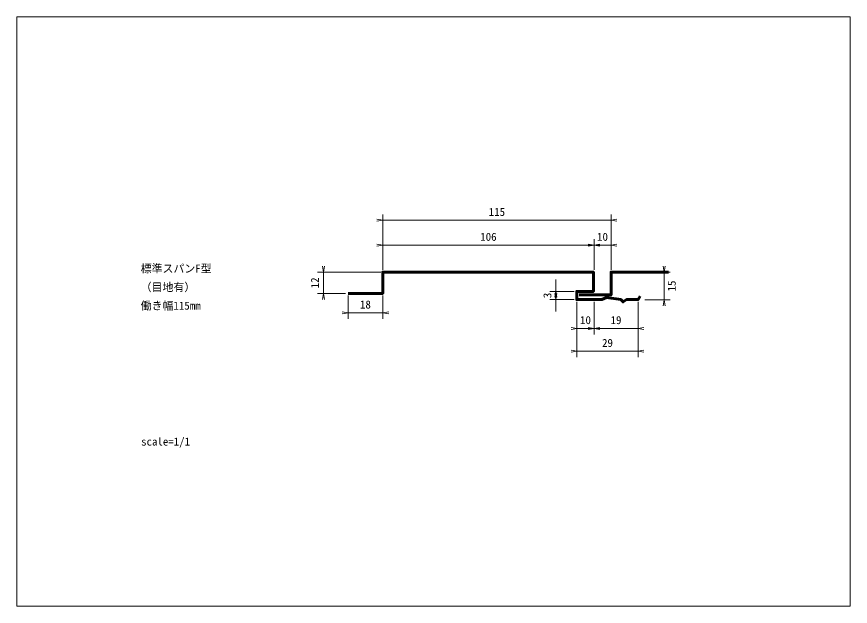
# Model space of a CAD drawing. Units: millimetres on the paper. Extents: x -210 to 210, y -148 to 148.
import ezdxf
from ezdxf.enums import TextEntityAlignment as Align

# ---------------------------------------------------------------- set-up
doc = ezdxf.new("R2010")
doc.units = ezdxf.units.MM
doc.layers.add('0-1_0', color=7, linetype='Continuous', lineweight=13)
doc.layers.add('0-2_レイヤー 1', color=7, linetype='Continuous', lineweight=13)
doc.styles.add('ＭＳ ゴシック', font='')
doc.styles.get('ＭＳ ゴシック').set_extended_font_data('MS Gothic')

# ---------------------------------------------------------------- blocks, each defined once
blk = doc.blocks.new('open_arrow')
at = {"color": 0, "linetype": 'Continuous', "lineweight": -2}
blk.add_lwpolyline([(7.5, 1.25), (0, 0), (7.5, -1.25)], dxfattribs=at)

msp = doc.modelspace()

# ---------------------------------------------------------------- linework, layer by layer
at = {"layer": '0-1_0'}
msp.add_lwpolyline([(-210, -148.5), (210, -148.5), (210, 148.5), (-210, 148.5)], close=True, dxfattribs=at)
at = {"layer": '0-2_レイヤー 1'}
for p, q in [((-25.54, 21.008), (-25.54, 48.927)), ((89.448, 21.008), (89.448, 48.927)), ((-25.54, 45.927), (89.448, 45.927)), ((-25.54, 21.008), (-25.54, 36.393)), ((80.882, 21.008), (80.882, 36.393)), ((80.882, 21.008), (80.882, 36.393)), ((89.448, 21.008), (89.448, 36.393)), ((-25.54, 33.393), (80.882, 33.393)), ((80.882, 33.393), (89.448, 33.393)), ((-26.56, 19.829), (-58.496, 19.829)), ((-55.496, 9.06), (-55.496, 19.829)), ((89.448, 19.829), (119.253, 19.829)), ((116.253, 5.91), (116.253, 19.829)), ((61.593, 0.032), (61.593, 16.139)), ((-44.403, 9.06), (-58.496, 9.06)), ((70.926, 10.139), (58.593, 10.139)), ((-43.034, 8.039), (-43.034, -3.704)), ((-25.54, 8.039), (-25.54, -3.704)), ((70.926, 6.032), (58.593, 6.032)), ((72.275, 4.866), (72.275, -11.563)), ((72.275, 4.866), (72.275, -23.051)), ((80.882, 4.866), (80.882, -11.563)), ((80.882, 4.866), (80.882, -11.563)), ((103.043, 4.866), (103.043, -11.563)), ((103.043, 4.866), (103.043, -23.051)), ((106.539, 5.91), (119.253, 5.91)), ((-43.034, -0.704), (-25.54, -0.704)), ((72.275, -8.563), (80.882, -8.563)), ((80.882, -8.563), (103.043, -8.563)), ((72.275, -20.051), (103.043, -20.051))]:
    msp.add_line(p, q, dxfattribs=at)
at = {"layer": '0-2_レイヤー 1', "lineweight": 60}
for points in [[(-43.034, 9.094), (-25.54, 9.094), (-25.54, 19.829), (80.581, 19.829), (80.581, 10.139), (72.18, 10.139), (72.18, 6.032), (84.868, 6.032), (87.085, 7.084), (94.347, 6.034), (95.518, 4.866), (97.232, 6.032), (103.107, 6.032), (104.149, 7.667)], [(118.384, 19.829), (89.448, 19.829), (89.448, 8.321), (73.448, 8.321)]]:
    msp.add_lwpolyline(points, dxfattribs=at)

# ---------------------------------------------------------------- block references
at = {"layer": '0-2_レイヤー 1', "xscale": 0.4, "yscale": 0.4}
for p, rotation in [((-25.54, 45.927), 180), ((-25.54, 33.393), 180), ((80.882, 33.393), 180), ((-55.496, 19.829), 90), ((116.253, 19.829), 90), ((-55.496, 9.06), 270), ((61.593, 10.139), 270), ((61.593, 6.032), 90), ((116.253, 5.91), 270), ((-43.034, -0.704), 180), ((72.275, -8.563), 180), ((80.882, -8.563), 180), ((72.275, -20.051), 180)]:
    msp.add_blockref('open_arrow', p, dxfattribs=dict(at, rotation=rotation))
for p in [(89.448, 45.927), (80.882, 33.393), (89.448, 33.393), (-25.54, -0.704), (80.882, -8.563), (103.043, -8.563), (103.043, -20.051)]:
    msp.add_blockref('open_arrow', p, dxfattribs=at)

# ---------------------------------------------------------------- texts
at = {"layer": '0-2_レイヤー 1', "style": 'ＭＳ ゴシック'}
for s, p in [('115', (27.829, 46.927)), ('106', (23.546, 34.393)), ('10', (82.415, 34.393)), ('標準スパンF型', (-147.516, 18.388)), ('（目地有）', (-147.516, 9.008)), ('働き幅115mm', (-147.516, -0.287)), ('18', (-37.037, 0.296)), ('10', (73.829, -7.563)), ('19', (89.213, -7.563)), ('29', (84.909, -19.051)), ('scale=1/1', (-147.32, -68.744))]:
    msp.add_text(s, height=4.032, dxfattribs=at).set_placement(p, align=Align.BOTTOM_LEFT)
for s, p in [('12', (-56.496, 11.694)), ('15', (123.253, 10.119)), ('3', (60.593, 6.711))]:
    msp.add_text(s, height=4.032, rotation=90, dxfattribs=at).set_placement(p, align=Align.BOTTOM_LEFT)

doc.saveas('drawing.dxf')
